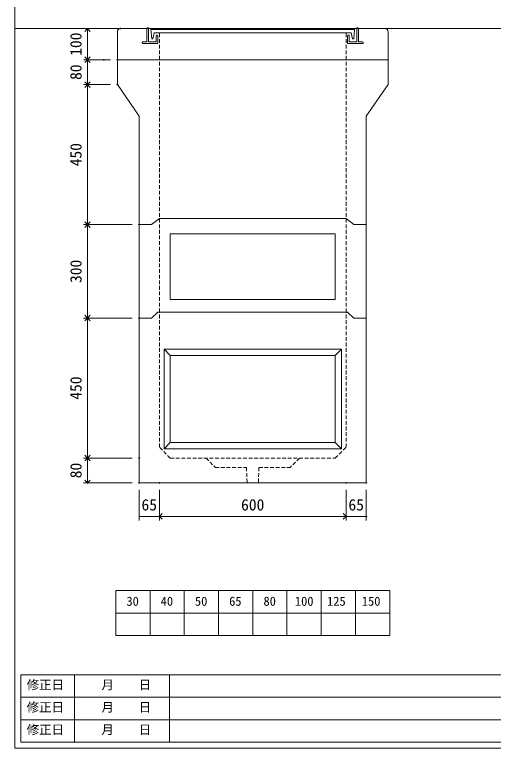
# Model space of a CAD drawing. Units: millimetres, scale not verified. Extents: x -4890 to 18490, y -2276 to 2276.
# Drawn here: x -1230 to 308, y -1999 to 358 of the extents above; entities that cross this region are included whole.
import ezdxf
from ezdxf.enums import TextEntityAlignment as Align

# ---------------------------------------------------------------- set-up
doc = ezdxf.new("R2010")
doc.units = ezdxf.units.MM
doc.header["$LTSCALE"] = 10
doc.header["$PDMODE"] = 32
doc.header["$PDSIZE"] = 2
doc.linetypes.add('DASHED1', pattern=[1.8, 1.2, -0.6])
doc.linetypes.add('USER2', pattern=[50.8, 31.75, -6.35, 6.35, -6.35])
doc.layers.add('0-1_Defpoints', color=7, linetype='Continuous')
for name, color, linetype, lineweight in [('0-2_waku', 7, 'Continuous', 18), ('0-3_gaikei', 7, 'Continuous', 18), ('0-4_kakure', 7, 'DASHED1', 5), ('0-5_sunpou', 7, 'Continuous', 5), ('0-9_uchigawa', 6, 'Continuous', 18), ('0-B_futa', 3, 'Continuous', 18), ('0-C_GL', 4, 'Continuous', 18), ('0-E_文字１', 7, 'Continuous', 18), ('1-3_uchigawa2', 6, 'USER2', 18)]:
    doc.layers.add(name, color=color, linetype=linetype, lineweight=lineweight)
doc.styles.add('ＭＳ ゴシック', font='')
doc.styles.get('ＭＳ ゴシック').set_extended_font_data('MS Gothic')

# ---------------------------------------------------------------- blocks, each defined once
blk = doc.blocks.new('_Open90')
at = {"layer": '0-5_sunpou'}
blk.add_line((0, 0), (-1, 0), dxfattribs=at)
blk.add_lwpolyline([(-0.5, 0.5), (0, 0), (-0.5, -0.5)], dxfattribs=at)
blk = doc.blocks.new('D42')
at = {"layer": '0-1_Defpoints'}
for p in [(557.32, 2542.03), (451.29, 2442.03), (503.32, 2442.03)]:
    blk.add_point(p, dxfattribs=at)
at = {"layer": '0-5_sunpou'}
for p, q in [((535.32, 2542.03), (438.29, 2542.03)), ((451.29, 2524.03), (451.29, 2460.03)), ((481.32, 2442.03), (438.29, 2442.03))]:
    blk.add_line(p, q, dxfattribs=at)
at = {"layer": '0-5_sunpou', "xscale": 18, "yscale": 18}
for p, rotation in [((451.29, 2542.03), 90), ((451.29, 2442.03), 270)]:
    blk.add_blockref('_Open90', p, dxfattribs=dict(at, rotation=rotation))
at = {"layer": '0-5_sunpou', "style": 'ＭＳ ゴシック'}
blk.add_text('100', height=36.66, rotation=90, dxfattribs=at).set_placement((443.29, 2454.53), align=Align.BOTTOM_LEFT)
blk = doc.blocks.new('D33')
at = {"layer": '0-1_Defpoints'}
for p in [(617.32, 1082.03), (682.32, 1082.03), (682.32, 974.56)]:
    blk.add_point(p, dxfattribs=at)
at = {"layer": '0-5_sunpou'}
for p, q in [((617.32, 1060.03), (617.32, 961.56)), ((682.32, 1060.03), (682.32, 961.56)), ((617.32, 974.56), (682.32, 974.56))]:
    blk.add_line(p, q, dxfattribs=at)
at = {"layer": '0-5_sunpou', "style": 'ＭＳ ゴシック'}
blk.add_text('65', height=36.66, dxfattribs=at).set_placement((624.82, 982.56), align=Align.BOTTOM_LEFT)
blk = doc.blocks.new('D34')
at = {"layer": '0-1_Defpoints'}
for p in [(682.32, 1082.03), (1282.32, 1082.03), (1282.32, 974.56)]:
    blk.add_point(p, dxfattribs=at)
at = {"layer": '0-5_sunpou'}
for p, q in [((682.32, 1060.03), (682.32, 961.56)), ((1282.32, 1060.03), (1282.32, 961.56)), ((700.32, 974.56), (1264.32, 974.56))]:
    blk.add_line(p, q, dxfattribs=at)
at = {"layer": '0-5_sunpou', "xscale": 18, "yscale": 18, "rotation": 180}
blk.add_blockref('_Open90', (682.32, 974.56), dxfattribs=at)
at = {"layer": '0-5_sunpou', "xscale": 18, "yscale": 18}
blk.add_blockref('_Open90', (1282.32, 974.56), dxfattribs=at)
at = {"layer": '0-5_sunpou', "style": 'ＭＳ ゴシック'}
blk.add_text('600', height=36.66, dxfattribs=at).set_placement((944.82, 982.56), align=Align.BOTTOM_LEFT)
blk = doc.blocks.new('D35')
at = {"layer": '0-1_Defpoints'}
for p in [(1282.32, 1082.03), (1347.32, 1082.03), (1347.32, 974.56)]:
    blk.add_point(p, dxfattribs=at)
at = {"layer": '0-5_sunpou'}
for p, q in [((1282.32, 1060.03), (1282.32, 961.56)), ((1347.32, 1060.03), (1347.32, 961.56)), ((1282.32, 974.56), (1347.32, 974.56))]:
    blk.add_line(p, q, dxfattribs=at)
at = {"layer": '0-5_sunpou', "style": 'ＭＳ ゴシック'}
blk.add_text('65', height=36.66, dxfattribs=at).set_placement((1289.82, 982.56), align=Align.BOTTOM_LEFT)
blk = doc.blocks.new('D36')
at = {"layer": '0-1_Defpoints'}
for p in [(547.32, 2442.03), (451.29, 2362.03), (547.32, 2362.03)]:
    blk.add_point(p, dxfattribs=at)
at = {"layer": '0-5_sunpou'}
for p, q in [((525.32, 2442.03), (438.29, 2442.03)), ((451.29, 2424.03), (451.29, 2380.03)), ((525.32, 2362.03), (438.29, 2362.03))]:
    blk.add_line(p, q, dxfattribs=at)
at = {"layer": '0-5_sunpou', "xscale": 18, "yscale": 18}
for p, rotation in [((451.29, 2442.03), 90), ((451.29, 2362.03), 270)]:
    blk.add_blockref('_Open90', p, dxfattribs=dict(at, rotation=rotation))
at = {"layer": '0-5_sunpou', "style": 'ＭＳ ゴシック'}
blk.add_text('80', height=36.66, rotation=90, dxfattribs=at).set_placement((443.29, 2377.03), align=Align.BOTTOM_LEFT)
blk = doc.blocks.new('D37')
at = {"layer": '0-1_Defpoints'}
for p in [(547.32, 2362.03), (451.29, 1912.03), (617.32, 1912.03)]:
    blk.add_point(p, dxfattribs=at)
at = {"layer": '0-5_sunpou'}
for p, q in [((525.32, 2362.03), (438.29, 2362.03)), ((451.29, 2344.03), (451.29, 1930.03)), ((595.32, 1912.03), (438.29, 1912.03))]:
    blk.add_line(p, q, dxfattribs=at)
at = {"layer": '0-5_sunpou', "xscale": 18, "yscale": 18}
for p, rotation in [((451.29, 2362.03), 90), ((451.29, 1912.03), 270)]:
    blk.add_blockref('_Open90', p, dxfattribs=dict(at, rotation=rotation))
at = {"layer": '0-5_sunpou', "style": 'ＭＳ ゴシック'}
blk.add_text('450', height=36.66, rotation=90, dxfattribs=at).set_placement((443.29, 2099.53), align=Align.BOTTOM_LEFT)
blk = doc.blocks.new('D38')
at = {"layer": '0-1_Defpoints'}
for p in [(617.32, 1912.03), (451.29, 1612.03), (617.32, 1612.03)]:
    blk.add_point(p, dxfattribs=at)
at = {"layer": '0-5_sunpou'}
for p, q in [((595.32, 1912.03), (438.29, 1912.03)), ((451.29, 1894.03), (451.29, 1630.03)), ((595.32, 1612.03), (438.29, 1612.03))]:
    blk.add_line(p, q, dxfattribs=at)
at = {"layer": '0-5_sunpou', "xscale": 18, "yscale": 18}
for p, rotation in [((451.29, 1912.03), 90), ((451.29, 1612.03), 270)]:
    blk.add_blockref('_Open90', p, dxfattribs=dict(at, rotation=rotation))
at = {"layer": '0-5_sunpou', "style": 'ＭＳ ゴシック'}
blk.add_text('300', height=36.66, rotation=90, dxfattribs=at).set_placement((443.29, 1724.53), align=Align.BOTTOM_LEFT)
blk = doc.blocks.new('D39')
at = {"layer": '0-1_Defpoints'}
for p in [(617.32, 1612.03), (451.29, 1162.03), (617.32, 1162.03)]:
    blk.add_point(p, dxfattribs=at)
at = {"layer": '0-5_sunpou'}
for p, q in [((595.32, 1612.03), (438.29, 1612.03)), ((451.29, 1594.03), (451.29, 1180.03)), ((595.32, 1162.03), (438.29, 1162.03))]:
    blk.add_line(p, q, dxfattribs=at)
at = {"layer": '0-5_sunpou', "xscale": 18, "yscale": 18}
for p, rotation in [((451.29, 1612.03), 90), ((451.29, 1162.03), 270)]:
    blk.add_blockref('_Open90', p, dxfattribs=dict(at, rotation=rotation))
at = {"layer": '0-5_sunpou', "style": 'ＭＳ ゴシック'}
blk.add_text('450', height=36.66, rotation=90, dxfattribs=at).set_placement((443.29, 1349.53), align=Align.BOTTOM_LEFT)
blk = doc.blocks.new('D40')
at = {"layer": '0-1_Defpoints'}
for p in [(617.32, 1162.03), (451.29, 1082.03), (617.32, 1082.03)]:
    blk.add_point(p, dxfattribs=at)
at = {"layer": '0-5_sunpou'}
for p, q in [((595.32, 1162.03), (438.29, 1162.03)), ((451.29, 1144.03), (451.29, 1100.03)), ((595.32, 1082.03), (438.29, 1082.03))]:
    blk.add_line(p, q, dxfattribs=at)
at = {"layer": '0-5_sunpou', "xscale": 18, "yscale": 18}
for p, rotation in [((451.29, 1162.03), 90), ((451.29, 1082.03), 270)]:
    blk.add_blockref('_Open90', p, dxfattribs=dict(at, rotation=rotation))
at = {"layer": '0-5_sunpou', "style": 'ＭＳ ゴシック'}
blk.add_text('80', height=36.66, rotation=90, dxfattribs=at).set_placement((443.29, 1097.03), align=Align.BOTTOM_LEFT)

msp = doc.modelspace()

# ---------------------------------------------------------------- linework, layer by layer
at = {"layer": '0-2_waku'}
for p, q in [((-1230.28, 2276.07), (-1230.28, -1998.93)), ((-905.28, -1492.26), (-25.28, -1492.26)), ((-905.28, -1492.26), (-905.28, -1636.26)), ((-905.28, -1492.26), (-905.28, -1636.26)), ((-905.28, -1492.26), (-905.28, -1636.26)), ((-905.28, -1492.26), (-905.28, -1636.26)), ((-795.28, -1492.26), (-795.28, -1636.26)), ((-685.28, -1492.26), (-685.28, -1636.26)), ((-685.28, -1492.26), (-685.28, -1636.26)), ((-575.28, -1492.26), (-575.28, -1636.26)), ((-465.28, -1492.26), (-465.28, -1636.26)), ((-355.28, -1492.26), (-355.28, -1636.26)), ((-245.28, -1492.26), (-245.28, -1636.26)), ((-135.28, -1492.26), (-135.28, -1636.26)), ((-25.28, -1492.26), (-25.28, -1636.26)), ((-905.28, -1564.26), (-25.28, -1564.26)), ((-905.28, -1636.26), (-25.28, -1636.26)), ((-1210.28, -1762.93), (-1210.28, -1978.93)), ((-1210.28, -1762.93), (817.72, -1762.93)), ((-1037.78, -1762.93), (-1037.78, -1978.93)), ((-732.78, -1762.93), (-732.78, -1978.93)), ((-732.78, -1762.93), (-732.78, -1978.93)), ((-1210.28, -1834.93), (817.72, -1834.93)), ((-1210.28, -1906.93), (529.72, -1906.93)), ((-1210.28, -1978.93), (817.72, -1978.93)), ((-1230.28, -1998.93), (4889.72, -1998.93)), ((-1230.28, -1998.93), (4889.72, -1998.93))]:
    msp.add_line(p, q, dxfattribs=at)
at = {"layer": '0-3_gaikei'}
for p, q in [((-890.28, 313.74), (-805.29, 313.74)), ((-125.28, 313.74), (-40.28, 313.74)), ((-900.28, 213.74), (-900.28, 303.74)), ((-30.28, 213.74), (-30.28, 303.74)), ((-900.28, 213.74), (-900.28, 133.74)), ((-900.28, 213.74), (-790.28, 213.74)), ((-900.28, 213.74), (-30.28, 213.74)), ((-30.28, 213.74), (-140.28, 213.74)), ((-30.28, 213.74), (-140.28, 213.74)), ((-30.28, 213.74), (-30.28, 133.74)), ((-830.28, 32.74), (-900.28, 133.74)), ((-100.28, 32.74), (-30.28, 133.74)), ((-830.28, -316.26), (-830.28, 32.74)), ((-100.28, -316.26), (-100.28, 32.74)), ((-790.28, -316.26), (-765.28, -296.26)), ((-765.28, -296.26), (-165.28, -296.26)), ((-165.28, -296.26), (-140.28, -316.26)), ((-830.28, -616.26), (-830.28, -316.26)), ((-830.28, -316.26), (-790.28, -316.26)), ((-830.28, -316.26), (-790.28, -316.26)), ((-140.28, -316.26), (-100.28, -316.26)), ((-100.28, -316.26), (-140.28, -316.26)), ((-100.28, -316.26), (-140.28, -316.26)), ((-100.28, -616.26), (-100.28, -316.26)), ((-770.28, -597.26), (-790.28, -616.26)), ((-770.28, -597.26), (-790.28, -616.26)), ((-770.28, -597.26), (-790.28, -616.26)), ((-770.28, -597.26), (-790.28, -616.26)), ((-770.28, -597.26), (-790.28, -616.26)), ((-770.28, -597.26), (-790.28, -616.26)), ((-770.28, -597.26), (-160.28, -597.26)), ((-770.28, -597.26), (-160.28, -597.26)), ((-140.28, -616.26), (-160.28, -597.26)), ((-140.28, -616.26), (-160.28, -597.26)), ((-830.28, -616.26), (-790.28, -616.26)), ((-830.28, -616.26), (-790.28, -616.26)), ((-830.28, -616.26), (-790.28, -616.26)), ((-830.28, -616.26), (-790.28, -616.26)), ((-830.28, -616.26), (-790.28, -616.26)), ((-830.28, -616.26), (-790.28, -616.26)), ((-830.28, -1146.26), (-830.28, -616.26)), ((-140.28, -616.26), (-100.28, -616.26)), ((-100.28, -616.26), (-140.28, -616.26)), ((-100.28, -616.26), (-140.28, -616.26)), ((-100.28, -616.26), (-140.28, -616.26)), ((-140.28, -616.26), (-100.28, -616.26)), ((-100.28, -616.26), (-140.28, -616.26)), ((-100.28, -616.26), (-140.28, -616.26)), ((-100.28, -616.26), (-140.28, -616.26)), ((-100.28, -1146.26), (-100.28, -616.26)), ((-830.28, -1146.26), (-100.28, -1146.26))]:
    msp.add_line(p, q, dxfattribs=at)
at = {"layer": '0-3_gaikei', "lineweight": 5}
msp.add_line((-830.28, -1146.26), (-830.28, -616.26), dxfattribs=at)
at = {"layer": '0-3_gaikei'}
for points in [[(-140.28, -316.26), (-100.28, -316.26), (-140.28, -316.26)], [(-140.28, -616.26), (-160.28, -597.26), (-140.28, -616.26)], [(-140.28, -616.26), (-160.28, -597.26), (-140.28, -616.26)], [(-140.28, -616.26), (-100.28, -616.26), (-140.28, -616.26)], [(-140.28, -616.26), (-100.28, -616.26), (-140.28, -616.26)]]:
    msp.add_lwpolyline(points, dxfattribs=at)
for centre, radius, start, end in [((-890.86, 304.32), 9.44, 86.47383, 183.52617), ((-39.95, 304.07), 9.68, 358.04251, 91.95749)]:
    msp.add_arc(centre, radius, start, end, dxfattribs=at)
at = {"layer": '0-4_kakure'}
for p, q in [((-765.28, 213.74), (-765.28, 300.24)), ((-165.28, 213.74), (-165.28, 300.24)), ((-765.28, -597.26), (-765.28, 214.74)), ((-165.28, -597.26), (-165.28, 214.74)), ((-765.28, -1031.26), (-765.28, -597.26)), ((-165.28, -1031.26), (-165.28, -597.26)), ((-730.28, -1066.26), (-765.28, -1031.26)), ((-200.28, -1066.26), (-165.28, -1031.26)), ((-730.28, -1066.26), (-200.28, -1066.26)), ((-615.28, -1066.26), (-585.28, -1096.26)), ((-315.28, -1066.26), (-345.28, -1096.26)), ((-445.28, -1096.26), (-447.28, -1146.26)), ((-445.28, -1096.26), (-345.28, -1096.26))]:
    msp.add_line(p, q, dxfattribs=at)
msp.add_lwpolyline([(-585.28, -1096.26), (-485.28, -1096.26), (-483.28, -1146.26)], dxfattribs=at)
at = {"layer": '0-9_uchigawa'}
for p, q in [((-750.28, -716.26), (-750.28, -1036.26)), ((-750.28, -716.26), (-180.28, -716.26)), ((-750.28, -716.26), (-730.28, -736.26)), ((-200.28, -736.26), (-180.28, -716.26)), ((-180.28, -716.26), (-180.28, -1036.26)), ((-730.28, -736.26), (-730.28, -1016.26)), ((-730.28, -736.26), (-730.28, -1016.26)), ((-730.28, -736.26), (-200.28, -736.26)), ((-200.28, -736.26), (-200.28, -1016.26)), ((-200.28, -736.26), (-200.28, -1016.26)), ((-750.28, -1036.26), (-730.28, -1016.26)), ((-750.28, -1036.26), (-465.28, -1036.26)), ((-730.28, -1016.26), (-465.28, -1016.26)), ((-465.28, -1016.26), (-200.28, -1016.26)), ((-465.28, -1036.26), (-180.28, -1036.26)), ((-180.28, -1036.26), (-200.28, -1016.26))]:
    msp.add_line(p, q, dxfattribs=at)
at = {"layer": '0-B_futa'}
for p, q in [((-805.29, 313.74), (-805.29, 270.74)), ((-803.29, 315.74), (-800.29, 315.74)), ((-800.29, 315.74), (-800.29, 270.74)), ((-792.47, 311.24), (-138.14, 311.24)), ((-792.47, 311.24), (-789.98, 281.24)), ((-138.14, 311.24), (-140.39, 281.24)), ((-130.28, 315.74), (-130.28, 270.74)), ((-130.28, 315.74), (-127.28, 315.74)), ((-125.28, 313.74), (-125.28, 270.74)), ((-781.95, 300.24), (-786.27, 281.24)), ((-781.95, 300.24), (-148.62, 300.24)), ((-775.29, 290.74), (-775.29, 270.74)), ((-773.29, 292.74), (-772.29, 292.74)), ((-770.29, 290.74), (-770.29, 265.74)), ((-160.28, 290.74), (-160.28, 265.74)), ((-157.28, 292.74), (-158.28, 292.74)), ((-155.28, 290.74), (-155.28, 270.74)), ((-148.62, 300.24), (-144.3, 281.24)), ((-820.29, 268.74), (-820.29, 267.74)), ((-818.29, 270.74), (-805.29, 270.74)), ((-770.29, 265.74), (-818.29, 265.74)), ((-800.29, 270.74), (-775.29, 270.74)), ((-789.98, 281.24), (-786.27, 281.24)), ((-160.28, 265.74), (-112.28, 265.74)), ((-130.28, 270.74), (-155.28, 270.74)), ((-140.39, 281.24), (-144.3, 281.24)), ((-112.28, 270.74), (-125.28, 270.74)), ((-110.28, 268.74), (-110.28, 267.74))]:
    msp.add_line(p, q, dxfattribs=at)
for centre, start, end in [((-803.29, 313.74), 90, 180), ((-127.28, 313.74), 0, 90), ((-773.29, 290.74), 90, 180), ((-772.29, 290.74), 0, 90), ((-158.28, 290.74), 90, 180), ((-157.28, 290.74), 0, 90), ((-818.29, 268.74), 90, 180), ((-818.29, 267.74), 180, 270), ((-112.28, 268.74), 0, 90), ((-112.28, 267.74), 270, 0)]:
    msp.add_arc(centre, 2, start, end, dxfattribs=at)
at = {"layer": '0-C_GL'}
msp.add_line((-1230.28, 313.74), (4889.72, 313.74), dxfattribs=at)
at = {"layer": '1-3_uchigawa2'}
for p, q in [((-730.28, -346.26), (-465.28, -346.26)), ((-730.28, -346.26), (-730.28, -556.26)), ((-200.28, -346.26), (-465.28, -346.26)), ((-200.28, -346.26), (-200.28, -556.26)), ((-730.28, -556.26), (-465.28, -556.26)), ((-200.28, -556.26), (-465.28, -556.26))]:
    msp.add_line(p, q, dxfattribs=at)

# ---------------------------------------------------------------- block references
at = {"layer": '0-5_sunpou'}
for name in ['D42', 'D36', 'D37', 'D38', 'D39', 'D40', 'D33', 'D34', 'D35']:
    msp.add_blockref(name, (-1447.6, -2228.29), dxfattribs=at)

# ---------------------------------------------------------------- texts
at = {"layer": '0-E_文字１', "style": 'ＭＳ ゴシック'}
for s, p in [('30', (-871.1, -1549.7)), ('40', (-761.1, -1549.7)), ('50', (-651.1, -1549.7)), ('65', (-541.1, -1549.7)), ('80', (-430.69, -1549.7)), ('100', (-329.82, -1549.7)), ('125', (-226.43, -1549.7)), ('150', (-114.67, -1549.7)), ('修正日', (-1191.63, -1818.23)), ('\u3000\u3000月\u3000\u3000日', (-1031.48, -1818.23)), ('修正日', (-1191.63, -1890.23)), ('\u3000\u3000月\u3000\u3000日', (-1031.48, -1890.23)), ('修正日', (-1191.63, -1962.23)), ('\u3000\u3000月\u3000\u3000日', (-1031.48, -1962.23))]:
    msp.add_text(s, height=29.33, dxfattribs=at).set_placement(p, align=Align.BOTTOM_LEFT)

doc.saveas('drawing.dxf')
